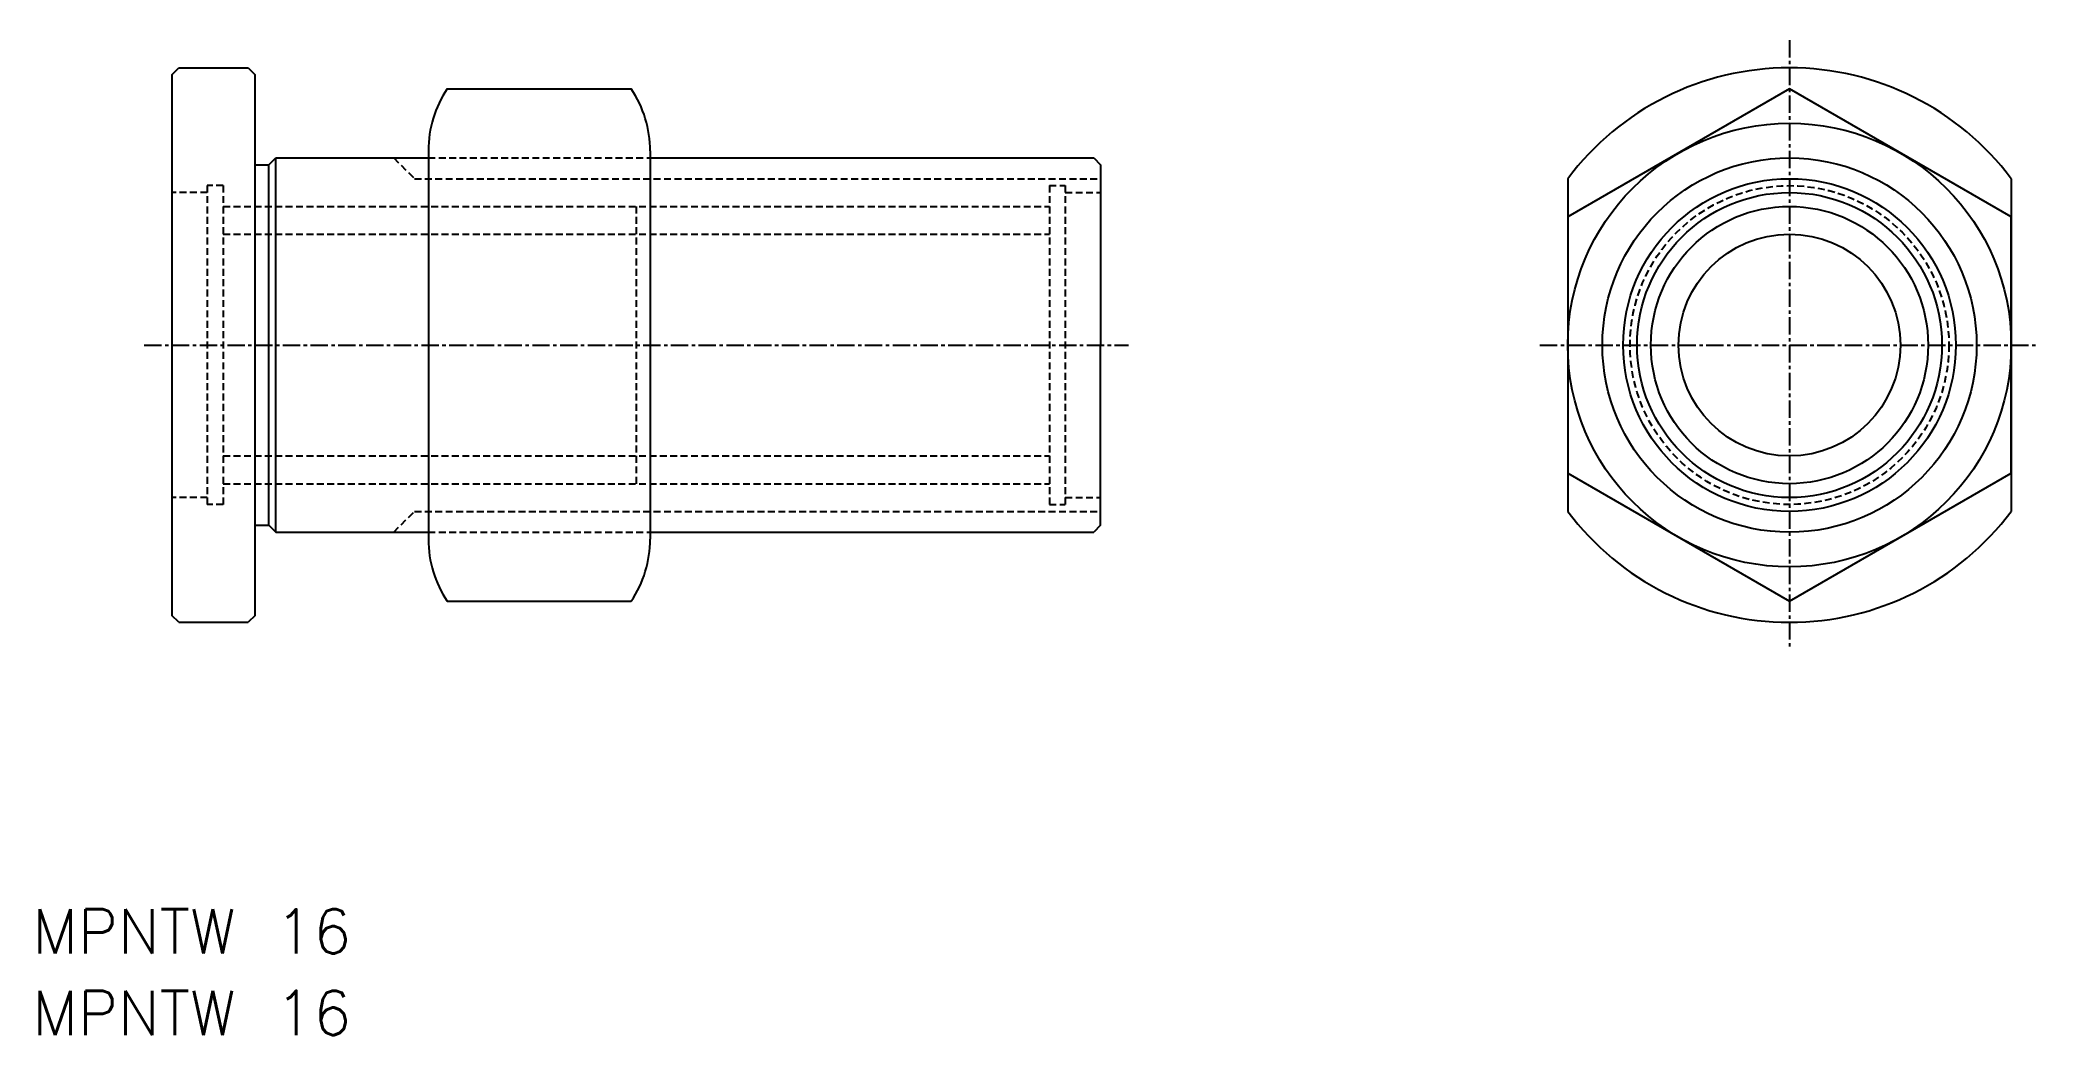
# Model space of a CAD drawing. Extents: x 597 to 741, y -120 to -48.
import ezdxf

# ---------------------------------------------------------------- set-up
doc = ezdxf.new("R2010")
doc.units = 0
doc.linetypes.add('CENTER', pattern=[2, 1.25, -0.25, 0.25, -0.25])
doc.linetypes.add('DASHED', pattern=[0.75, 0.5, -0.25])
doc.layers.get('0').update_dxf_attribs({"linetype": 'CONTINUOUS'})
doc.layers.add('CENTER', color=1, linetype='CENTER')
doc.styles.get("Standard").update_dxf_attribs({"font": 'txt.shx', "bigfont": 'bigfont.shx'})

msp = doc.modelspace()

# ---------------------------------------------------------------- linework, layer by layer
at = {"color": 7, "linetype": 'CONTINUOUS'}
for p, q in [((606.44, -50.53), (606.94, -50.03)), ((606.94, -50.03), (611.94, -50.03)), ((611.94, -50.03), (612.44, -50.53)), ((606.44, -50.53), (606.44, -89.53)), ((612.44, -89.53), (612.44, -50.53)), ((626.29, -51.55), (639.57, -51.55)), ((624.94, -56.03), (624.94, -84.03)), ((640.94, -56.03), (640.94, -84.03)), ((612.44, -57.03), (613.44, -57.03)), ((613.44, -57.03), (613.94, -56.53)), ((613.44, -83.03), (613.44, -57.03)), ((613.94, -56.53), (624.94, -56.53)), ((613.94, -83.53), (613.94, -56.53)), ((640.94, -56.53), (672.94, -56.53)), ((672.94, -56.53), (673.44, -57.03)), ((673.44, -57.03), (673.44, -70.03)), ((707.14, -58.03), (707.14, -82.03)), ((739.14, -58.03), (739.14, -82.03)), ((673.44, -83.03), (673.44, -70.03)), ((612.44, -83.03), (613.44, -83.03)), ((613.44, -83.03), (613.94, -83.53)), ((613.94, -83.53), (624.94, -83.53)), ((640.94, -83.53), (672.94, -83.53)), ((673.44, -83.03), (672.94, -83.53)), ((626.29, -88.5), (639.57, -88.5)), ((606.94, -90.03), (606.44, -89.53)), ((606.94, -90.03), (611.94, -90.03)), ((612.44, -89.53), (611.94, -90.03))]:
    msp.add_line(p, q, dxfattribs=at)
at = {"color": 3, "linetype": 'DASHED'}
for p, q in [((622.44, -56.53), (623.94, -58.03)), ((624.94, -56.53), (640.94, -56.53)), ((608.99, -59.03), (606.44, -59.03)), ((610.14, -58.53), (608.99, -58.53)), ((608.99, -58.53), (608.99, -81.53)), ((610.14, -58.53), (610.14, -81.53)), ((623.94, -58.03), (673.44, -58.03)), ((669.74, -58.53), (670.89, -58.53)), ((669.74, -58.53), (669.74, -81.53)), ((670.89, -58.53), (670.89, -81.53)), ((670.89, -59.03), (673.44, -59.03)), ((610.14, -60.03), (669.74, -60.03)), ((639.94, -60.03), (639.94, -80.03)), ((610.14, -62.03), (669.74, -62.03)), ((610.14, -78.03), (669.74, -78.03)), ((610.14, -80.03), (669.74, -80.03)), ((608.99, -81.03), (606.44, -81.03)), ((610.14, -81.53), (608.99, -81.53)), ((622.44, -83.53), (623.94, -82.03)), ((623.94, -82.03), (673.44, -82.03)), ((669.74, -81.53), (670.89, -81.53)), ((670.89, -81.03), (673.44, -81.03)), ((624.94, -83.53), (640.94, -83.53))]:
    msp.add_line(p, q, dxfattribs=at)
at = {"color": 7, "linetype": 'CONTINUOUS'}
msp.add_lwpolyline([(739.14, -60.79), (723.14, -51.55), (707.14, -60.79), (707.14, -79.26), (723.14, -88.5), (739.14, -79.26)], close=True, dxfattribs=at)
for radius in [16, 13.5, 11, 10, 8]:
    msp.add_circle((723.14, -70.03), radius, dxfattribs=at)
at = {"color": 3, "linetype": 'CONTINUOUS'}
msp.add_circle((723.14, -70.03), 12, dxfattribs=at)
at = {"color": 3, "linetype": 'DASHED'}
msp.add_circle((723.14, -70.03), 11.5, dxfattribs=at)
at = {"color": 7, "linetype": 'CONTINUOUS'}
for centre, radius, start, end in [((723.14, -70.03), 20, 36.8699, 143.1301), ((632.94, -56), 8, 146.2338, 180), ((632.94, -56.03), 8, 0, 34.0144), ((723.14, -70.03), 20, 216.8699, 323.1301), ((632.94, -84.05), 8, 180, 213.7662), ((632.94, -84.03), 8, 325.9856, 360)]:
    msp.add_arc(centre, radius, start, end, dxfattribs=at)
at = {"layer": 'CENTER', "color": 1, "linetype": 'CENTER'}
for p, q in [((723.14, -48.03), (723.14, -92.03)), ((604.44, -70.03), (675.44, -70.03)), ((705.14, -70.03), (741.14, -70.03))]:
    msp.add_line(p, q, dxfattribs=at)

# ---------------------------------------------------------------- texts
at = {"color": 7, "linetype": 'CONTINUOUS'}
for p in [(596.37, -113.92), (596.37, -119.8)]:
    msp.add_text('MPNTW 16', height=3.2, dxfattribs=at).set_placement(p)

doc.saveas('drawing.dxf')
